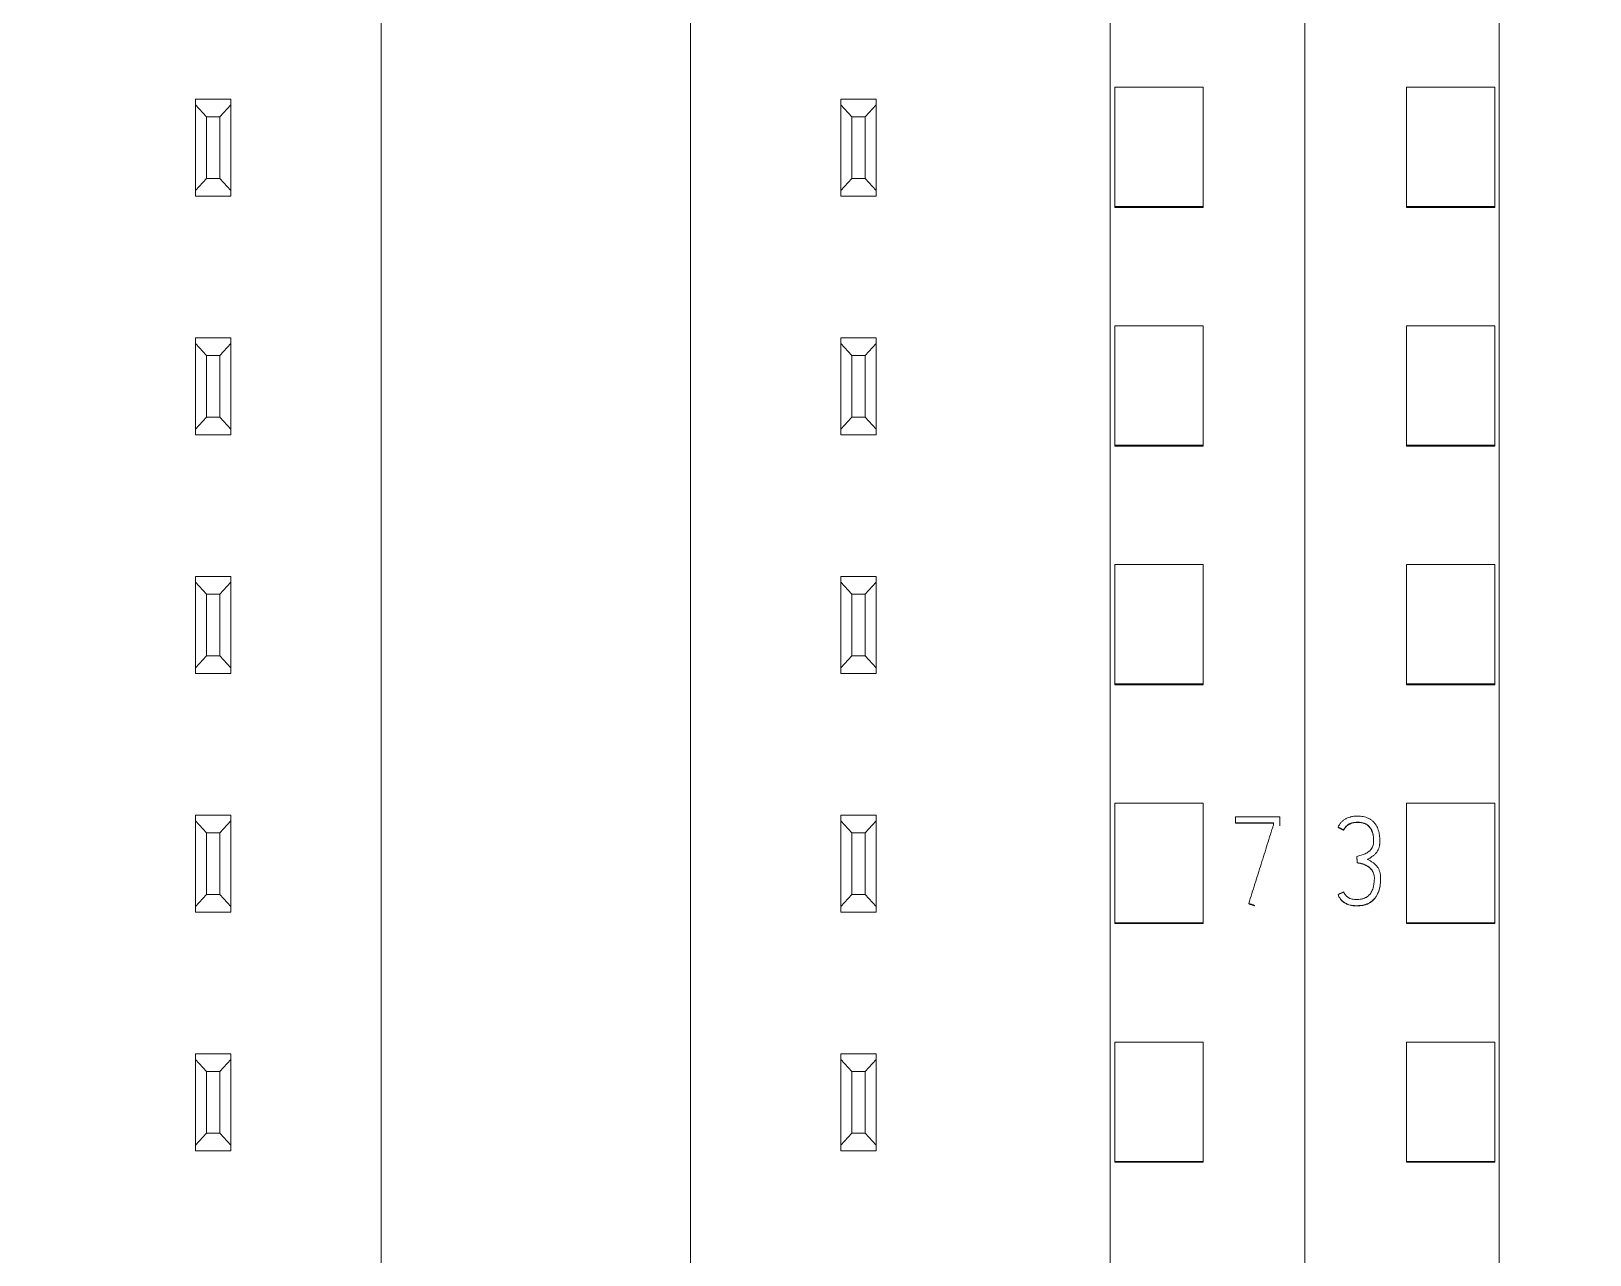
# Model space of a CAD drawing. Header units: millimetres. Extents: x 41350 to 54029, y 25852 to 34717.
# Drawn here: x 47057.6 to 47092.87, y 33476.95 to 33504.63 of the extents above; entities that cross this region are included whole.
import ezdxf

# ---------------------------------------------------------------- set-up
doc = ezdxf.new("R2010")
doc.units = ezdxf.units.MM
doc.set_wipeout_variables(frame=1)
doc.layers.add('! NO PLOT !', color=7, linetype='Continuous', true_color=0xff75dd, plot=False)
doc.layers.add('004-PI-DIN Šina', color=3, linetype='Continuous')
doc.layers.add('SI-ORMAR-Oprema', color=30, linetype='Continuous', lineweight=5)

# ---------------------------------------------------------------- blocks, each defined once
blk = doc.blocks.new('*U554')
at = {"layer": '004-PI-DIN Šina'}
for p, q in [((31.932, 0), (-146.3, 0)), ((31.923, -0.3), (-146.298, -0.3)), ((31.932, -0.6), (-146.3, -0.6))]:
    blk.add_line(p, q, dxfattribs=at)
blk = doc.blocks.new('6ES7531-7KF00-0AB0')
at = {"layer": 'SI-ORMAR-Oprema', "linetype": 'Continuous'}
for p, q in [((-17.763, 16.329), (-17.763, -1.738)), ((-29.363, 15.837), (-29.363, 0.893)), ((-24.898, 0.893), (-29.363, 0.893)), ((-24.898, 0.893), (-24.898, -3.943)), ((-23.028, 0.893), (-23.028, -3.943)), ((-17.763, 0.893), (-23.028, 0.893)), ((-17.763, -1.738), (-17.763, -7.528)), ((-29.363, -1.926), (-29.363, -3.719)), ((-24.898, -1.926), (-29.363, -1.926)), ((-17.763, -1.926), (-23.028, -1.926)), ((-27.89, -3.719), (-27.89, -2.349)), ((-27.89, -2.349), (-24.898, -2.349)), ((-23.028, -2.349), (-17.763, -2.349)), ((-27.89, -2.771), (-24.898, -2.771)), ((-27.89, -2.771), (-24.898, -2.771)), ((-23.028, -2.771), (-20.412, -2.771)), ((-23.028, -2.771), (-17.763, -2.771)), ((-20.412, -3.31), (-20.412, -2.771)), ((-20.412, -2.771), (-17.763, -2.771)), ((-20.412, -5.657), (-20.412, -3.31)), ((-20.412, -3.31), (-17.763, -3.31)), ((-29.363, -3.719), (-29.363, -41.071)), ((-27.89, -3.719), (-29.363, -3.719)), ((-24.898, -3.943), (-24.898, -4.62)), ((-24.898, -3.943), (-23.028, -3.943)), ((-23.028, -3.943), (-23.028, -4.62)), ((-24.898, -4.62), (-23.028, -4.62)), ((-24.898, -4.771), (-23.028, -4.771)), ((-20.412, -5.657), (-17.763, -5.657)), ((-26.913, -6.646), (-26.913, -7.846)), ((-21.063, -6.646), (-26.913, -6.646)), ((-21.063, -7.846), (-21.063, -6.646)), ((-17.763, -7.528), (-17.763, -41.098)), ((-26.913, -7.846), (-21.063, -7.846)), ((-26.913, -7.846), (-26.913, -7.846)), ((-26.913, -7.846), (-26.163, -7.846)), ((-26.163, -7.846), (-26.163, -37.796)), ((-26.163, -7.846), (-26.163, -7.846)), ((-21.813, -7.846), (-26.163, -7.846)), ((-21.813, -37.796), (-21.813, -7.846)), ((-21.813, -7.846), (-21.813, -7.846)), ((-21.813, -7.846), (-21.063, -7.846)), ((-21.063, -7.846), (-21.063, -7.846)), ((-25.238, -8.684), (-25.238, -8.684)), ((-25.238, -8.684), (-24.538, -8.684)), ((-25.238, -9.659), (-25.238, -8.684)), ((-25.238, -8.684), (-24.538, -8.684)), ((-24.538, -8.684), (-24.538, -8.684)), ((-24.538, -8.684), (-24.538, -9.659)), ((-23.438, -8.684), (-23.438, -8.684)), ((-23.438, -8.684), (-22.738, -8.684)), ((-23.438, -9.659), (-23.438, -8.684)), ((-23.438, -8.684), (-22.738, -8.684)), ((-22.738, -8.684), (-22.738, -8.684)), ((-22.738, -8.684), (-22.738, -9.659)), ((-24.538, -9.659), (-25.238, -9.659)), ((-22.738, -9.659), (-23.438, -9.659)), ((-25.238, -10.184), (-25.238, -10.184)), ((-25.238, -10.184), (-24.538, -10.184)), ((-25.238, -11.159), (-25.238, -10.184)), ((-25.238, -10.184), (-24.538, -10.184)), ((-24.538, -10.184), (-24.538, -10.184)), ((-24.538, -10.184), (-24.538, -11.159)), ((-23.438, -10.184), (-23.438, -10.184)), ((-23.438, -10.184), (-22.738, -10.184)), ((-23.438, -11.159), (-23.438, -10.184)), ((-23.438, -10.184), (-22.738, -10.184)), ((-22.738, -10.184), (-22.738, -10.184)), ((-22.738, -10.184), (-22.738, -11.159)), ((-24.538, -11.159), (-25.238, -11.159)), ((-22.738, -11.159), (-23.438, -11.159)), ((-25.238, -11.684), (-25.238, -11.684)), ((-25.238, -11.684), (-24.538, -11.684)), ((-25.238, -12.659), (-25.238, -11.684)), ((-25.238, -11.684), (-24.538, -11.684)), ((-24.538, -11.684), (-24.538, -11.684)), ((-24.538, -11.684), (-24.538, -12.659)), ((-23.438, -11.684), (-23.438, -11.684)), ((-23.438, -11.684), (-22.738, -11.684)), ((-23.438, -12.659), (-23.438, -11.684)), ((-23.438, -11.684), (-22.738, -11.684)), ((-22.738, -11.684), (-22.738, -11.684)), ((-22.738, -11.684), (-22.738, -12.659)), ((-24.538, -12.659), (-25.238, -12.659)), ((-22.738, -12.659), (-23.438, -12.659)), ((-25.238, -13.184), (-25.238, -13.184)), ((-25.238, -13.184), (-24.538, -13.184)), ((-25.238, -14.159), (-25.238, -13.184)), ((-25.238, -13.184), (-24.538, -13.184)), ((-24.538, -13.184), (-24.538, -13.184)), ((-24.538, -13.184), (-24.538, -14.159)), ((-23.438, -13.184), (-23.438, -13.184)), ((-23.438, -13.184), (-22.738, -13.184)), ((-23.438, -14.159), (-23.438, -13.184)), ((-23.438, -13.184), (-22.738, -13.184)), ((-22.738, -13.184), (-22.738, -13.184)), ((-22.738, -13.184), (-22.738, -14.159)), ((-24.538, -14.159), (-25.238, -14.159)), ((-22.738, -14.159), (-23.438, -14.159)), ((-25.238, -14.684), (-25.238, -14.684)), ((-25.238, -14.684), (-24.538, -14.684)), ((-25.238, -15.659), (-25.238, -14.684)), ((-25.238, -14.684), (-24.538, -14.684)), ((-24.538, -14.684), (-24.538, -14.684)), ((-24.538, -14.684), (-24.538, -15.659)), ((-23.438, -14.684), (-23.438, -14.684)), ((-23.438, -14.684), (-22.738, -14.684)), ((-23.438, -15.659), (-23.438, -14.684)), ((-23.438, -14.684), (-22.738, -14.684)), ((-22.738, -14.684), (-22.738, -14.684)), ((-22.738, -14.684), (-22.738, -15.659)), ((-24.538, -15.659), (-25.238, -15.659)), ((-22.738, -15.659), (-23.438, -15.659)), ((-25.238, -16.184), (-25.238, -16.184)), ((-25.238, -16.184), (-24.538, -16.184)), ((-25.238, -17.159), (-25.238, -16.184)), ((-25.238, -16.184), (-24.538, -16.184)), ((-24.538, -16.184), (-24.538, -16.184)), ((-24.538, -16.184), (-24.538, -17.159)), ((-23.438, -16.184), (-23.438, -16.184)), ((-23.438, -16.184), (-22.738, -16.184)), ((-23.438, -17.159), (-23.438, -16.184)), ((-23.438, -16.184), (-22.738, -16.184)), ((-22.738, -16.184), (-22.738, -16.184)), ((-22.738, -16.184), (-22.738, -17.159)), ((-24.538, -17.159), (-25.238, -17.159)), ((-22.738, -17.159), (-23.438, -17.159)), ((-25.238, -17.684), (-25.238, -17.684)), ((-25.238, -17.684), (-24.538, -17.684)), ((-25.238, -18.659), (-25.238, -17.684)), ((-25.238, -17.684), (-24.538, -17.684)), ((-24.538, -17.684), (-24.538, -17.684)), ((-24.538, -17.684), (-24.538, -18.659)), ((-23.438, -17.684), (-23.438, -17.684)), ((-23.438, -17.684), (-22.738, -17.684)), ((-23.438, -18.659), (-23.438, -17.684)), ((-23.438, -17.684), (-22.738, -17.684)), ((-22.738, -17.684), (-22.738, -17.684)), ((-22.738, -17.684), (-22.738, -18.659)), ((-24.538, -18.659), (-25.238, -18.659)), ((-22.738, -18.659), (-23.438, -18.659)), ((-25.238, -19.184), (-25.238, -19.184)), ((-25.238, -19.184), (-24.538, -19.184)), ((-25.238, -20.159), (-25.238, -19.184)), ((-25.238, -19.184), (-24.538, -19.184)), ((-24.538, -19.184), (-24.538, -19.184)), ((-24.538, -19.184), (-24.538, -20.159)), ((-23.438, -19.184), (-23.438, -19.184)), ((-23.438, -19.184), (-22.738, -19.184)), ((-23.438, -20.159), (-23.438, -19.184)), ((-23.438, -19.184), (-22.738, -19.184)), ((-22.738, -19.184), (-22.738, -19.184)), ((-22.738, -19.184), (-22.738, -20.159)), ((-24.538, -20.159), (-25.238, -20.159)), ((-22.738, -20.159), (-23.438, -20.159)), ((-25.238, -20.684), (-25.238, -20.684)), ((-25.238, -20.684), (-24.538, -20.684)), ((-25.238, -21.659), (-25.238, -20.684)), ((-25.238, -20.684), (-24.538, -20.684)), ((-24.538, -20.684), (-24.538, -20.684)), ((-24.538, -20.684), (-24.538, -21.659)), ((-23.438, -20.684), (-23.438, -20.684)), ((-23.438, -20.684), (-22.738, -20.684)), ((-23.438, -21.659), (-23.438, -20.684)), ((-23.438, -20.684), (-22.738, -20.684)), ((-22.738, -20.684), (-22.738, -20.684)), ((-22.738, -20.684), (-22.738, -21.659)), ((-24.538, -21.659), (-25.238, -21.659)), ((-22.738, -21.659), (-23.438, -21.659))]:
    blk.add_line(p, q, dxfattribs=at)
for points in [[(-29.363, 0.893), (-29.363, 0.372), (-29.363, -0.775), (-29.363, -1.686), (-29.363, -1.926)], [(-24.898, -4.62), (-24.898, -4.653), (-24.898, -4.709), (-24.898, -4.76), (-24.898, -4.771), (-24.898, -4.771)], [(-23.028, -4.62), (-23.028, -4.653), (-23.028, -4.709), (-23.028, -4.76), (-23.028, -4.771), (-23.028, -4.771)]]:
    blk.add_open_spline(points, degree=3, dxfattribs=at)
blk.add_wipeout([(-17.038, 69.029), (17.762, 69.029), (17.762, -77.96), (-17.038, -77.971)]).dxf.layer = 'SI-ORMAR-Oprema'
for p, q in [((-17.038, 56.709), (-17.038, -56.709)), ((17.762, 56.709), (17.762, -56.709)), ((-12.638, 54.429), (-12.638, -54.387)), ((13.362, -54.387), (13.362, 54.429)), ((-3.138, -51.671), (-3.138, 49.229)), ((3.862, 49.229), (3.862, -51.671)), ((-14.738, 1.797), (-14.738, 4.499)), ((-12.738, 4.499), (-14.738, 4.499)), ((-12.738, 1.797), (-12.738, 4.499)), ((13.462, 1.797), (13.462, 4.499)), ((13.462, 4.499), (15.462, 4.499)), ((15.462, 1.797), (15.462, 4.499)), ((-7.338, 4.229), (-6.538, 4.229)), ((-7.338, 4.095), (-7.338, 4.229)), ((-7.088, 3.829), (-7.338, 4.095)), ((-7.338, 2.162), (-7.338, 4.095)), ((-6.538, 4.095), (-6.788, 3.829)), ((-6.538, 4.229), (-6.538, 4.095)), ((-6.538, 4.095), (-6.538, 2.162)), ((7.262, 4.229), (8.062, 4.229)), ((7.262, 4.095), (7.262, 4.229)), ((7.262, 2.162), (7.262, 4.095)), ((7.512, 3.829), (7.262, 4.095)), ((8.062, 4.095), (7.812, 3.829)), ((8.062, 4.229), (8.062, 4.095)), ((8.062, 4.095), (8.062, 2.162)), ((-6.788, 3.829), (-7.088, 3.829)), ((-7.088, 3.829), (-7.088, 2.429)), ((-6.788, 2.429), (-6.788, 3.829)), ((7.812, 3.829), (7.512, 3.829)), ((7.512, 3.829), (7.512, 2.429)), ((7.812, 2.429), (7.812, 3.829)), ((-7.338, 2.162), (-7.088, 2.429)), ((-7.338, 2.029), (-7.338, 2.162)), ((-7.088, 2.429), (-6.788, 2.429)), ((-6.788, 2.429), (-6.538, 2.162)), ((-6.538, 2.162), (-6.538, 2.029)), ((7.262, 2.162), (7.512, 2.429)), ((7.262, 2.029), (7.262, 2.162)), ((7.512, 2.429), (7.812, 2.429)), ((7.812, 2.429), (8.062, 2.162)), ((8.062, 2.162), (8.062, 2.029)), ((-14.738, 1.778), (-14.738, 1.797)), ((-12.738, 1.797), (-14.738, 1.797)), ((-12.738, 1.778), (-14.738, 1.778)), ((-12.738, 1.778), (-12.738, 1.797)), ((-6.538, 2.029), (-7.338, 2.029)), ((8.062, 2.029), (7.262, 2.029)), ((13.462, 1.778), (13.462, 1.797)), ((13.462, 1.797), (15.462, 1.797)), ((13.462, 1.778), (15.462, 1.778)), ((15.462, 1.778), (15.462, 1.797)), ((-14.738, -3.604), (-14.738, -0.902)), ((-12.738, -0.902), (-14.738, -0.902)), ((-12.738, -3.604), (-12.738, -0.902)), ((13.462, -3.604), (13.462, -0.902)), ((13.462, -0.902), (15.462, -0.902)), ((15.462, -3.604), (15.462, -0.902)), ((-7.338, -1.171), (-6.538, -1.171)), ((-7.338, -1.305), (-7.338, -1.171)), ((-7.088, -1.571), (-7.338, -1.305)), ((-7.338, -3.238), (-7.338, -1.305)), ((-6.538, -1.305), (-6.788, -1.571)), ((-6.538, -1.171), (-6.538, -1.305)), ((-6.538, -1.305), (-6.538, -3.238)), ((7.262, -1.171), (8.062, -1.171)), ((7.262, -1.305), (7.262, -1.171)), ((7.512, -1.571), (7.262, -1.305)), ((7.262, -3.238), (7.262, -1.305)), ((8.062, -1.305), (7.812, -1.571)), ((8.062, -1.171), (8.062, -1.305)), ((8.062, -1.305), (8.062, -3.238)), ((-17.038, -1.738), (-17.763, -1.738)), ((-6.788, -1.571), (-7.088, -1.571)), ((-7.088, -1.571), (-7.088, -2.971)), ((-6.788, -2.971), (-6.788, -1.571)), ((7.812, -1.571), (7.512, -1.571)), ((7.512, -1.571), (7.512, -2.971)), ((7.812, -2.971), (7.812, -1.571)), ((-7.338, -3.238), (-7.088, -2.971)), ((-7.088, -2.971), (-6.788, -2.971)), ((-6.788, -2.971), (-6.538, -3.238)), ((7.262, -3.238), (7.512, -2.971)), ((7.512, -2.971), (7.812, -2.971)), ((7.812, -2.971), (8.062, -3.238)), ((-7.338, -3.371), (-7.338, -3.238)), ((-6.538, -3.371), (-7.338, -3.371)), ((-6.538, -3.238), (-6.538, -3.371)), ((7.262, -3.371), (7.262, -3.238)), ((8.062, -3.371), (7.262, -3.371)), ((8.062, -3.238), (8.062, -3.371)), ((-14.738, -3.622), (-14.738, -3.604)), ((-12.738, -3.604), (-14.738, -3.604)), ((-12.738, -3.622), (-14.738, -3.622)), ((-12.738, -3.622), (-12.738, -3.604)), ((13.462, -3.622), (13.462, -3.604)), ((13.462, -3.604), (15.462, -3.604)), ((13.462, -3.622), (15.462, -3.622)), ((15.462, -3.622), (15.462, -3.604)), ((-14.738, -9.006), (-14.738, -6.304)), ((-12.738, -6.304), (-14.738, -6.304)), ((-12.738, -9.006), (-12.738, -6.304)), ((13.462, -9.006), (13.462, -6.304)), ((13.462, -6.304), (15.462, -6.304)), ((15.462, -9.006), (15.462, -6.304)), ((-7.338, -6.571), (-6.538, -6.571)), ((-7.338, -6.705), (-7.338, -6.571)), ((-6.538, -6.571), (-6.538, -6.705)), ((7.262, -6.571), (8.062, -6.571)), ((7.262, -6.705), (7.262, -6.571)), ((8.062, -6.571), (8.062, -6.705)), ((-7.338, -8.638), (-7.338, -6.705)), ((-7.088, -6.971), (-7.338, -6.705)), ((-7.088, -6.971), (-7.088, -8.371)), ((-6.788, -6.971), (-7.088, -6.971)), ((-6.538, -6.705), (-6.788, -6.971)), ((-6.788, -8.371), (-6.788, -6.971)), ((-6.538, -6.705), (-6.538, -8.638)), ((7.262, -8.638), (7.262, -6.705)), ((7.512, -6.971), (7.262, -6.705)), ((7.512, -6.971), (7.512, -8.371)), ((7.812, -6.971), (7.512, -6.971)), ((8.062, -6.705), (7.812, -6.971)), ((7.812, -8.371), (7.812, -6.971)), ((8.062, -6.705), (8.062, -8.638)), ((-17.038, -7.528), (-17.763, -7.528)), ((-7.338, -8.638), (-7.088, -8.371)), ((-7.088, -8.371), (-6.788, -8.371)), ((-6.788, -8.371), (-6.538, -8.638)), ((7.262, -8.638), (7.512, -8.371)), ((7.512, -8.371), (7.812, -8.371)), ((7.812, -8.371), (8.062, -8.638)), ((-7.338, -8.771), (-7.338, -8.638)), ((-6.538, -8.771), (-7.338, -8.771)), ((-6.538, -8.638), (-6.538, -8.771)), ((7.262, -8.771), (7.262, -8.638)), ((8.062, -8.771), (7.262, -8.771)), ((8.062, -8.638), (8.062, -8.771)), ((-14.738, -9.022), (-14.738, -9.006)), ((-12.738, -9.006), (-14.738, -9.006)), ((-12.738, -9.022), (-14.738, -9.022)), ((-12.738, -9.022), (-12.738, -9.006)), ((13.462, -9.022), (13.462, -9.006)), ((13.462, -9.006), (15.462, -9.006)), ((13.462, -9.022), (15.462, -9.022)), ((15.462, -9.022), (15.462, -9.006)), ((-14.738, -14.407), (-14.738, -11.706)), ((-12.738, -11.706), (-14.738, -11.706)), ((-12.738, -14.407), (-12.738, -11.706)), ((-7.338, -11.971), (-6.538, -11.971)), ((-7.338, -12.105), (-7.338, -11.971)), ((-6.538, -11.971), (-6.538, -12.105)), ((7.262, -11.971), (8.062, -11.971)), ((7.262, -12.105), (7.262, -11.971)), ((8.062, -11.971), (8.062, -12.105)), ((13.462, -14.407), (13.462, -11.706)), ((13.462, -11.706), (15.462, -11.706)), ((15.462, -14.407), (15.462, -11.706)), ((-16.285, -12.244), (-16.285, -12.25)), ((-16.157, -12.308), (-16.157, -12.314)), ((-7.338, -14.038), (-7.338, -12.105)), ((-7.088, -12.371), (-7.338, -12.105)), ((-6.538, -12.105), (-6.788, -12.371)), ((-6.538, -12.105), (-6.538, -14.038)), ((7.512, -12.371), (7.262, -12.105)), ((7.262, -14.038), (7.262, -12.105)), ((8.062, -12.105), (7.812, -12.371)), ((8.062, -12.105), (8.062, -14.038)), ((16.197, -12.15), (16.197, -12.008)), ((16.197, -12.008), (17.196, -12.008)), ((16.197, -12.15), (16.197, -12.156)), ((17.057, -12.15), (16.197, -12.15)), ((16.197, -12.156), (17.057, -12.156)), ((17.057, -12.188), (17.057, -12.15)), ((17.196, -12.008), (17.196, -12.211)), ((17.196, -12.211), (17.196, -12.217)), ((-15.339, -12.562), (-15.339, -12.556)), ((-7.088, -12.371), (-7.088, -13.771)), ((-6.788, -12.371), (-7.088, -12.371)), ((-6.788, -13.771), (-6.788, -12.371)), ((7.812, -12.371), (7.512, -12.371)), ((7.512, -12.371), (7.512, -13.771)), ((7.812, -13.771), (7.812, -12.371)), ((-15.86, -12.909), (-15.86, -12.915)), ((-15.852, -13.047), (-15.852, -13.053)), ((-15.322, -13.415), (-15.322, -13.409)), ((-16.285, -13.77), (-16.285, -13.777)), ((-7.338, -14.038), (-7.088, -13.771)), ((-7.338, -14.171), (-7.338, -14.038)), ((-7.088, -13.771), (-6.788, -13.771)), ((-6.788, -13.771), (-6.538, -14.038)), ((-6.538, -14.038), (-6.538, -14.171)), ((7.262, -14.038), (7.512, -13.771)), ((7.262, -14.171), (7.262, -14.038)), ((7.512, -13.771), (7.812, -13.771)), ((7.812, -13.771), (8.062, -14.038)), ((8.062, -14.038), (8.062, -14.171)), ((16.494, -13.973), (16.494, -13.979)), ((16.627, -14.017), (16.627, -14.023)), ((-14.738, -14.422), (-14.738, -14.407)), ((-12.738, -14.407), (-14.738, -14.407)), ((-12.738, -14.422), (-14.738, -14.422)), ((-12.738, -14.422), (-12.738, -14.407)), ((-6.538, -14.171), (-7.338, -14.171)), ((8.062, -14.171), (7.262, -14.171)), ((13.462, -14.422), (13.462, -14.407)), ((13.462, -14.407), (15.462, -14.407)), ((13.462, -14.422), (15.462, -14.422)), ((15.462, -14.422), (15.462, -14.407)), ((-14.738, -19.809), (-14.738, -17.107)), ((-12.738, -17.107), (-14.738, -17.107)), ((-12.738, -19.809), (-12.738, -17.107)), ((13.462, -19.809), (13.462, -17.107)), ((13.462, -17.107), (15.462, -17.107)), ((15.462, -19.809), (15.462, -17.107)), ((-7.338, -17.371), (-6.538, -17.371)), ((-7.338, -17.505), (-7.338, -17.371)), ((-7.338, -19.438), (-7.338, -17.505)), ((-7.088, -17.771), (-7.338, -17.505)), ((-6.538, -17.505), (-6.788, -17.771)), ((-6.538, -17.371), (-6.538, -17.505)), ((-6.538, -17.505), (-6.538, -19.438)), ((7.262, -17.371), (8.062, -17.371)), ((7.262, -17.505), (7.262, -17.371)), ((7.512, -17.771), (7.262, -17.505)), ((7.262, -19.438), (7.262, -17.505)), ((8.062, -17.505), (7.812, -17.771)), ((8.062, -17.371), (8.062, -17.505)), ((8.062, -17.505), (8.062, -19.438)), ((-7.088, -17.771), (-7.088, -19.171)), ((-6.788, -17.771), (-7.088, -17.771)), ((-6.788, -19.171), (-6.788, -17.771)), ((7.812, -17.771), (7.512, -17.771)), ((7.512, -17.771), (7.512, -19.171)), ((7.812, -19.171), (7.812, -17.771)), ((-7.338, -19.438), (-7.088, -19.171)), ((-7.088, -19.171), (-6.788, -19.171)), ((-6.788, -19.171), (-6.538, -19.438)), ((7.262, -19.438), (7.512, -19.171)), ((7.512, -19.171), (7.812, -19.171)), ((7.812, -19.171), (8.062, -19.438)), ((-7.338, -19.571), (-7.338, -19.438)), ((-6.538, -19.571), (-7.338, -19.571)), ((-6.538, -19.438), (-6.538, -19.571)), ((7.262, -19.571), (7.262, -19.438)), ((8.062, -19.571), (7.262, -19.571)), ((8.062, -19.438), (8.062, -19.571)), ((-14.738, -19.822), (-14.738, -19.809)), ((-12.738, -19.809), (-14.738, -19.809)), ((-12.738, -19.822), (-14.738, -19.822)), ((-12.738, -19.822), (-12.738, -19.809)), ((13.462, -19.822), (13.462, -19.809)), ((13.462, -19.809), (15.462, -19.809)), ((13.462, -19.822), (15.462, -19.822)), ((15.462, -19.822), (15.462, -19.809))]:
    blk.add_line(p, q, dxfattribs=at)
for points, knots in [([(-16.285, -12.244), (-16.277, -12.225), (-16.257, -12.19), (-16.233, -12.158), (-16.212, -12.135), (-16.205, -12.128), (-16.19, -12.114), (-16.183, -12.107), (-16.159, -12.088), (-16.143, -12.076), (-16.117, -12.061), (-16.108, -12.056), (-16.09, -12.046), (-16.081, -12.042), (-16.053, -12.029), (-16.034, -12.023), (-16.005, -12.014), (-15.996, -12.011), (-15.976, -12.007), (-15.966, -12.005), (-15.936, -12), (-15.896, -11.995), (-15.856, -11.994), (-15.816, -11.995), (-15.796, -11.996), (-15.755, -11.999), (-15.735, -12.002), (-15.695, -12.01), (-15.676, -12.015), (-15.638, -12.027), (-15.619, -12.034), (-15.591, -12.047), (-15.582, -12.052), (-15.565, -12.062), (-15.556, -12.067), (-15.531, -12.084), (-15.515, -12.096), (-15.493, -12.116), (-15.486, -12.123), (-15.472, -12.138), (-15.465, -12.146), (-15.446, -12.169), (-15.434, -12.186), (-15.413, -12.22), (-15.404, -12.238), (-15.379, -12.293), (-15.367, -12.332), (-15.354, -12.39), (-15.35, -12.41), (-15.345, -12.45), (-15.343, -12.47), (-15.34, -12.51), (-15.339, -12.53), (-15.339, -12.571), (-15.339, -12.591), (-15.342, -12.631), (-15.345, -12.651), (-15.353, -12.691), (-15.358, -12.71), (-15.373, -12.747), (-15.382, -12.766), (-15.397, -12.792), (-15.403, -12.801), (-15.414, -12.817), (-15.42, -12.825), (-15.44, -12.848), (-15.454, -12.862), (-15.477, -12.882), (-15.485, -12.889), (-15.501, -12.901), (-15.509, -12.907), (-15.534, -12.924), (-15.551, -12.934), (-15.586, -12.954), (-15.604, -12.964), (-15.622, -12.972)], [0, 0, 0, 0, 0.03125, 0.0625, 0.0625, 0.078125, 0.078125, 0.09375, 0.09375, 0.125, 0.125, 0.140625, 0.140625, 0.15625, 0.15625, 0.1875, 0.1875, 0.203125, 0.203125, 0.21875, 0.21875, 0.25, 0.28125, 0.28125, 0.3125, 0.3125, 0.34375, 0.34375, 0.375, 0.375, 0.40625, 0.40625, 0.421875, 0.421875, 0.4375, 0.4375, 0.46875, 0.46875, 0.484375, 0.484375, 0.5, 0.5, 0.53125, 0.53125, 0.5625, 0.5625, 0.625, 0.625, 0.65625, 0.65625, 0.6875, 0.6875, 0.71875, 0.71875, 0.75, 0.75, 0.78125, 0.78125, 0.8125, 0.8125, 0.84375, 0.84375, 0.859375, 0.859375, 0.875, 0.875, 0.90625, 0.90625, 0.921875, 0.921875, 0.9375, 0.9375, 0.96875, 0.96875, 1, 1, 1, 1]), ([(-15.86, -12.909), (-15.829, -12.9), (-15.797, -12.89), (-15.734, -12.87), (-15.703, -12.86), (-15.658, -12.84), (-15.643, -12.832), (-15.615, -12.815), (-15.601, -12.806), (-15.582, -12.791), (-15.575, -12.785), (-15.563, -12.774), (-15.557, -12.768), (-15.541, -12.75), (-15.531, -12.737), (-15.517, -12.716), (-15.513, -12.709), (-15.506, -12.694), (-15.502, -12.686), (-15.493, -12.663), (-15.489, -12.647), (-15.483, -12.615), (-15.482, -12.598), (-15.48, -12.565), (-15.48, -12.549), (-15.481, -12.5), (-15.483, -12.467), (-15.491, -12.418), (-15.494, -12.402), (-15.501, -12.378), (-15.503, -12.37), (-15.508, -12.354), (-15.511, -12.346), (-15.52, -12.323), (-15.528, -12.308), (-15.544, -12.279), (-15.553, -12.265), (-15.573, -12.239), (-15.584, -12.226), (-15.602, -12.209), (-15.608, -12.204), (-15.621, -12.194), (-15.628, -12.189), (-15.649, -12.175), (-15.664, -12.167), (-15.695, -12.155), (-15.71, -12.15), (-15.743, -12.142), (-15.759, -12.139), (-15.792, -12.135), (-15.809, -12.134), (-15.842, -12.133), (-15.858, -12.133), (-15.892, -12.135), (-15.908, -12.137), (-15.941, -12.142), (-15.957, -12.146), (-15.981, -12.153), (-15.989, -12.155), (-16.005, -12.161), (-16.012, -12.164), (-16.028, -12.172), (-16.035, -12.175), (-16.049, -12.184), (-16.056, -12.189), (-16.076, -12.203), (-16.089, -12.214), (-16.112, -12.238), (-16.123, -12.251), (-16.141, -12.278), (-16.15, -12.293), (-16.157, -12.308)], [0, 0, 0, 0, 0.0625, 0.0625, 0.125, 0.125, 0.15625, 0.15625, 0.1875, 0.1875, 0.203125, 0.203125, 0.21875, 0.21875, 0.25, 0.25, 0.265625, 0.265625, 0.28125, 0.28125, 0.3125, 0.3125, 0.34375, 0.34375, 0.375, 0.375, 0.4375, 0.4375, 0.46875, 0.46875, 0.484375, 0.484375, 0.5, 0.5, 0.53125, 0.53125, 0.5625, 0.5625, 0.59375, 0.59375, 0.609375, 0.609375, 0.625, 0.625, 0.65625, 0.65625, 0.6875, 0.6875, 0.71875, 0.71875, 0.75, 0.75, 0.78125, 0.78125, 0.8125, 0.8125, 0.84375, 0.84375, 0.859375, 0.859375, 0.875, 0.875, 0.890625, 0.890625, 0.90625, 0.90625, 0.9375, 0.9375, 0.96875, 0.96875, 1, 1, 1, 1]), ([(-16.157, -12.314), (-16.15, -12.299), (-16.142, -12.285), (-16.123, -12.257), (-16.113, -12.245), (-16.096, -12.227), (-16.09, -12.221), (-16.077, -12.21), (-16.07, -12.205), (-16.057, -12.195), (-16.05, -12.191), (-16.036, -12.182), (-16.029, -12.179), (-16.007, -12.168), (-15.991, -12.162), (-15.959, -12.152), (-15.943, -12.149), (-15.91, -12.143), (-15.894, -12.142), (-15.861, -12.139), (-15.844, -12.139), (-15.795, -12.14), (-15.762, -12.143), (-15.721, -12.153), (-15.713, -12.155), (-15.697, -12.16), (-15.69, -12.163), (-15.667, -12.172), (-15.652, -12.18), (-15.631, -12.193), (-15.624, -12.198), (-15.611, -12.208), (-15.604, -12.214), (-15.586, -12.231), (-15.575, -12.243), (-15.56, -12.263), (-15.555, -12.269), (-15.546, -12.283), (-15.533, -12.304), (-15.522, -12.326), (-15.509, -12.357), (-15.504, -12.373), (-15.496, -12.403), (-15.493, -12.416), (-15.49, -12.43)], [0, 0, 0, 0, 0.055989, 0.055989, 0.111979, 0.111979, 0.139974, 0.139974, 0.167968, 0.167968, 0.195963, 0.195963, 0.223958, 0.223958, 0.279947, 0.279947, 0.335937, 0.335937, 0.391926, 0.391926, 0.447916, 0.447916, 0.559895, 0.559895, 0.587889, 0.587889, 0.615884, 0.615884, 0.671874, 0.671874, 0.699868, 0.699868, 0.727863, 0.727863, 0.783853, 0.783853, 0.811847, 0.811847, 0.839842, 0.895832, 0.895832, 0.951821, 0.951821, 1, 1, 1, 1]), ([(16.494, -13.973), (16.541, -13.824), (16.588, -13.675), (16.658, -13.452), (16.681, -13.378), (16.727, -13.229), (16.751, -13.154), (16.786, -13.043), (16.798, -13.006), (16.821, -12.931), (16.833, -12.894), (16.868, -12.783), (16.891, -12.708), (16.938, -12.56), (16.961, -12.485), (16.997, -12.374), (17.008, -12.337), (17.026, -12.281), (17.032, -12.262), (17.041, -12.235), (17.044, -12.225), (17.05, -12.207), (17.054, -12.198), (17.057, -12.188)], [0, 0, 0, 0, 0.25, 0.25, 0.375, 0.375, 0.5, 0.5, 0.5625, 0.5625, 0.625, 0.625, 0.75, 0.75, 0.875, 0.875, 0.9375, 0.9375, 0.96875, 0.96875, 0.984375, 0.984375, 1, 1, 1, 1]), ([(-15.344, -12.652), (-15.343, -12.641), (-15.342, -12.63), (-15.339, -12.6), (-15.339, -12.582), (-15.339, -12.563)], [0, 0, 0, 0, 0.372922, 0.372922, 1, 1, 1, 1]), ([(-15.622, -12.972), (-15.603, -12.982), (-15.585, -12.992), (-15.548, -13.013), (-15.53, -13.024), (-15.495, -13.047), (-15.478, -13.059), (-15.454, -13.08), (-15.446, -13.087), (-15.431, -13.102), (-15.423, -13.109), (-15.403, -13.133), (-15.391, -13.15), (-15.374, -13.177), (-15.369, -13.187), (-15.36, -13.206), (-15.356, -13.215), (-15.345, -13.245), (-15.338, -13.265), (-15.331, -13.296), (-15.33, -13.306), (-15.326, -13.327), (-15.325, -13.338), (-15.323, -13.369), (-15.322, -13.39), (-15.322, -13.432), (-15.323, -13.453), (-15.326, -13.495), (-15.328, -13.516), (-15.333, -13.558), (-15.336, -13.578), (-15.349, -13.64), (-15.36, -13.68), (-15.38, -13.728), (-15.384, -13.738), (-15.393, -13.757), (-15.398, -13.767), (-15.413, -13.794), (-15.424, -13.812), (-15.449, -13.846), (-15.462, -13.863), (-15.484, -13.885), (-15.492, -13.893), (-15.508, -13.907), (-15.516, -13.914), (-15.541, -13.933), (-15.558, -13.945), (-15.586, -13.96), (-15.595, -13.965), (-15.614, -13.974), (-15.624, -13.979), (-15.673, -13.998), (-15.714, -14.009), (-15.776, -14.018), (-15.798, -14.02), (-15.84, -14.022), (-15.861, -14.023), (-15.903, -14.022), (-15.924, -14.021), (-15.956, -14.018), (-15.966, -14.016), (-15.987, -14.013), (-15.997, -14.01), (-16.028, -14.003), (-16.049, -13.997), (-16.078, -13.985), (-16.088, -13.981), (-16.107, -13.971), (-16.116, -13.967), (-16.144, -13.95), (-16.161, -13.938), (-16.185, -13.918), (-16.193, -13.911), (-16.208, -13.896), (-16.215, -13.888), (-16.234, -13.863), (-16.246, -13.845), (-16.267, -13.809), (-16.276, -13.79), (-16.285, -13.77)], [0, 0, 0, 0, 0.03125, 0.03125, 0.0625, 0.0625, 0.09375, 0.09375, 0.109375, 0.109375, 0.125, 0.125, 0.15625, 0.15625, 0.171875, 0.171875, 0.1875, 0.1875, 0.21875, 0.21875, 0.234375, 0.234375, 0.25, 0.25, 0.28125, 0.28125, 0.3125, 0.3125, 0.34375, 0.34375, 0.375, 0.375, 0.4375, 0.4375, 0.453125, 0.453125, 0.46875, 0.46875, 0.5, 0.5, 0.53125, 0.53125, 0.546875, 0.546875, 0.5625, 0.5625, 0.59375, 0.59375, 0.609375, 0.609375, 0.625, 0.625, 0.6875, 0.6875, 0.71875, 0.71875, 0.75, 0.75, 0.78125, 0.78125, 0.796875, 0.796875, 0.8125, 0.8125, 0.84375, 0.84375, 0.859375, 0.859375, 0.875, 0.875, 0.90625, 0.90625, 0.921875, 0.921875, 0.9375, 0.9375, 0.96875, 0.96875, 1, 1, 1, 1]), ([(-16.157, -13.712), (-16.15, -13.728), (-16.142, -13.744), (-16.124, -13.773), (-16.114, -13.786), (-16.096, -13.806), (-16.09, -13.812), (-16.077, -13.823), (-16.07, -13.828), (-16.056, -13.838), (-16.048, -13.843), (-16.033, -13.851), (-16.025, -13.854), (-16, -13.864), (-15.984, -13.868), (-15.95, -13.876), (-15.933, -13.878), (-15.898, -13.881), (-15.881, -13.881), (-15.847, -13.881), (-15.829, -13.881), (-15.795, -13.878), (-15.778, -13.875), (-15.752, -13.871), (-15.744, -13.869), (-15.727, -13.865), (-15.719, -13.862), (-15.694, -13.854), (-15.678, -13.848), (-15.654, -13.836), (-15.647, -13.832), (-15.632, -13.823), (-15.625, -13.818), (-15.604, -13.803), (-15.591, -13.792), (-15.567, -13.767), (-15.556, -13.753), (-15.537, -13.724), (-15.528, -13.709), (-15.513, -13.678), (-15.506, -13.662), (-15.49, -13.613), (-15.482, -13.579), (-15.473, -13.528), (-15.471, -13.511), (-15.467, -13.477), (-15.465, -13.459), (-15.464, -13.425), (-15.463, -13.408), (-15.464, -13.382), (-15.464, -13.373), (-15.466, -13.356), (-15.467, -13.347), (-15.47, -13.321), (-15.474, -13.305), (-15.483, -13.28), (-15.486, -13.272), (-15.494, -13.257), (-15.498, -13.249), (-15.511, -13.226), (-15.521, -13.212), (-15.543, -13.186), (-15.555, -13.173), (-15.581, -13.151), (-15.595, -13.141), (-15.624, -13.122), (-15.64, -13.114), (-15.671, -13.098), (-15.686, -13.092), (-15.719, -13.08), (-15.735, -13.075), (-15.784, -13.061), (-15.818, -13.053), (-15.852, -13.047)], [0, 0, 0, 0, 0.03125, 0.03125, 0.0625, 0.0625, 0.078125, 0.078125, 0.09375, 0.09375, 0.109375, 0.109375, 0.125, 0.125, 0.15625, 0.15625, 0.1875, 0.1875, 0.21875, 0.21875, 0.25, 0.25, 0.28125, 0.28125, 0.296875, 0.296875, 0.3125, 0.3125, 0.34375, 0.34375, 0.359375, 0.359375, 0.375, 0.375, 0.40625, 0.40625, 0.4375, 0.4375, 0.46875, 0.46875, 0.5, 0.5, 0.5625, 0.5625, 0.59375, 0.59375, 0.625, 0.625, 0.65625, 0.65625, 0.671875, 0.671875, 0.6875, 0.6875, 0.71875, 0.71875, 0.734375, 0.734375, 0.75, 0.75, 0.78125, 0.78125, 0.8125, 0.8125, 0.84375, 0.84375, 0.875, 0.875, 0.90625, 0.90625, 0.9375, 0.9375, 1, 1, 1, 1]), ([(-15.622, -12.979), (-15.604, -12.97), (-15.586, -12.96), (-15.563, -12.947), (-15.557, -12.943), (-15.55, -12.94)], [0, 0, 0, 0, 0.735565, 0.735565, 1, 1, 1, 1]), ([(-15.852, -13.053), (-15.818, -13.059), (-15.785, -13.067), (-15.735, -13.081), (-15.719, -13.086), (-15.687, -13.098), (-15.671, -13.104), (-15.647, -13.116), (-15.64, -13.12), (-15.624, -13.128), (-15.617, -13.133), (-15.595, -13.147), (-15.581, -13.157), (-15.562, -13.174), (-15.555, -13.18), (-15.543, -13.192), (-15.537, -13.199), (-15.521, -13.219), (-15.511, -13.233), (-15.498, -13.255), (-15.494, -13.263), (-15.49, -13.271), (-15.49, -13.272), (-15.489, -13.272)], [0, 0, 0, 0, 0.234549, 0.234549, 0.351824, 0.351824, 0.469098, 0.469098, 0.527735, 0.527735, 0.586373, 0.586373, 0.703647, 0.703647, 0.762285, 0.762285, 0.820922, 0.820922, 0.938196, 0.938196, 0.996834, 0.996834, 1, 1, 1, 1]), ([(-16.285, -13.777), (-16.276, -13.796), (-16.267, -13.815), (-16.246, -13.851), (-16.234, -13.869), (-16.215, -13.894), (-16.208, -13.902), (-16.193, -13.917), (-16.185, -13.924), (-16.161, -13.944), (-16.144, -13.956), (-16.117, -13.972), (-16.107, -13.977), (-16.088, -13.987), (-16.079, -13.991), (-16.049, -14.002), (-16.029, -14.009), (-15.988, -14.019), (-15.967, -14.022), (-15.926, -14.027), (-15.905, -14.028), (-15.863, -14.029), (-15.842, -14.029), (-15.8, -14.026), (-15.779, -14.024), (-15.748, -14.02), (-15.737, -14.018), (-15.717, -14.014), (-15.706, -14.012), (-15.676, -14.004), (-15.656, -13.997), (-15.626, -13.986), (-15.617, -13.982), (-15.598, -13.973), (-15.588, -13.968), (-15.56, -13.952), (-15.543, -13.941), (-15.51, -13.916), (-15.494, -13.902), (-15.465, -13.872), (-15.451, -13.855), (-15.426, -13.821), (-15.415, -13.804), (-15.4, -13.776), (-15.395, -13.767), (-15.386, -13.748), (-15.381, -13.738), (-15.361, -13.689), (-15.35, -13.649), (-15.337, -13.588), (-15.334, -13.567), (-15.328, -13.525), (-15.326, -13.504), (-15.324, -13.48), (-15.324, -13.477), (-15.324, -13.474)], [0, 0, 0, 0, 0.045144, 0.045144, 0.090287, 0.090287, 0.112859, 0.112859, 0.135431, 0.135431, 0.180575, 0.180575, 0.203147, 0.203147, 0.225718, 0.225718, 0.270862, 0.270862, 0.316006, 0.316006, 0.361149, 0.361149, 0.406293, 0.406293, 0.451437, 0.451437, 0.474009, 0.474009, 0.49658, 0.49658, 0.541724, 0.541724, 0.564296, 0.564296, 0.586868, 0.586868, 0.632011, 0.632011, 0.677155, 0.677155, 0.722299, 0.722299, 0.767442, 0.767442, 0.790014, 0.790014, 0.812586, 0.812586, 0.902873, 0.902873, 0.948017, 0.948017, 0.993161, 0.993161, 1, 1, 1, 1])]:
    blk.add_open_spline(points, degree=3, knots=knots, dxfattribs=at)
for points, weights in [([(-16.157, -12.308), (-16.221, -12.276), (-16.285, -12.244)], [0.500000160715, 0.499999839285, 0.500000160715]), ([(-16.285, -12.25), (-16.221, -12.282), (-16.157, -12.314)], [0.499999683806, 0.500000316194, 0.499999683806]), ([(-15.852, -13.047), (-15.856, -12.978), (-15.86, -12.909)], [0.500000012118, 0.499999987882, 0.500000012118]), ([(-15.86, -12.915), (-15.856, -12.984), (-15.852, -13.053)], [0.499999981855, 0.500000018145, 0.499999981855]), ([(-16.285, -13.77), (-16.221, -13.741), (-16.157, -13.712)], [0.500000179596, 0.499999820404, 0.500000179596]), ([(16.627, -14.017), (16.561, -13.995), (16.494, -13.973)], [0.499999642085, 0.500000357915, 0.499999642085]), ([(16.494, -13.979), (16.561, -14.001), (16.627, -14.023)], [0.500000441355, 0.499999558645, 0.500000441355])]:
    blk.add_rational_spline(points, weights, degree=2, dxfattribs=at)

msp = doc.modelspace()

# ---------------------------------------------------------------- block references
at = {"layer": '! NO PLOT !'}
msp.add_blockref('*U554', (47115.697, 33496.678), dxfattribs=at)

# ---------------------------------------------------------------- next in the draw order: block references
msp.add_blockref('6ES7531-7KF00-0AB0', (47103.458, 33498.868), dxfattribs=at)

# ---------------------------------------------------------------- next in the draw order: block references
msp.add_blockref('6ES7531-7KF00-0AB0', (47068.658, 33498.868), dxfattribs=at)

doc.saveas('drawing.dxf')
